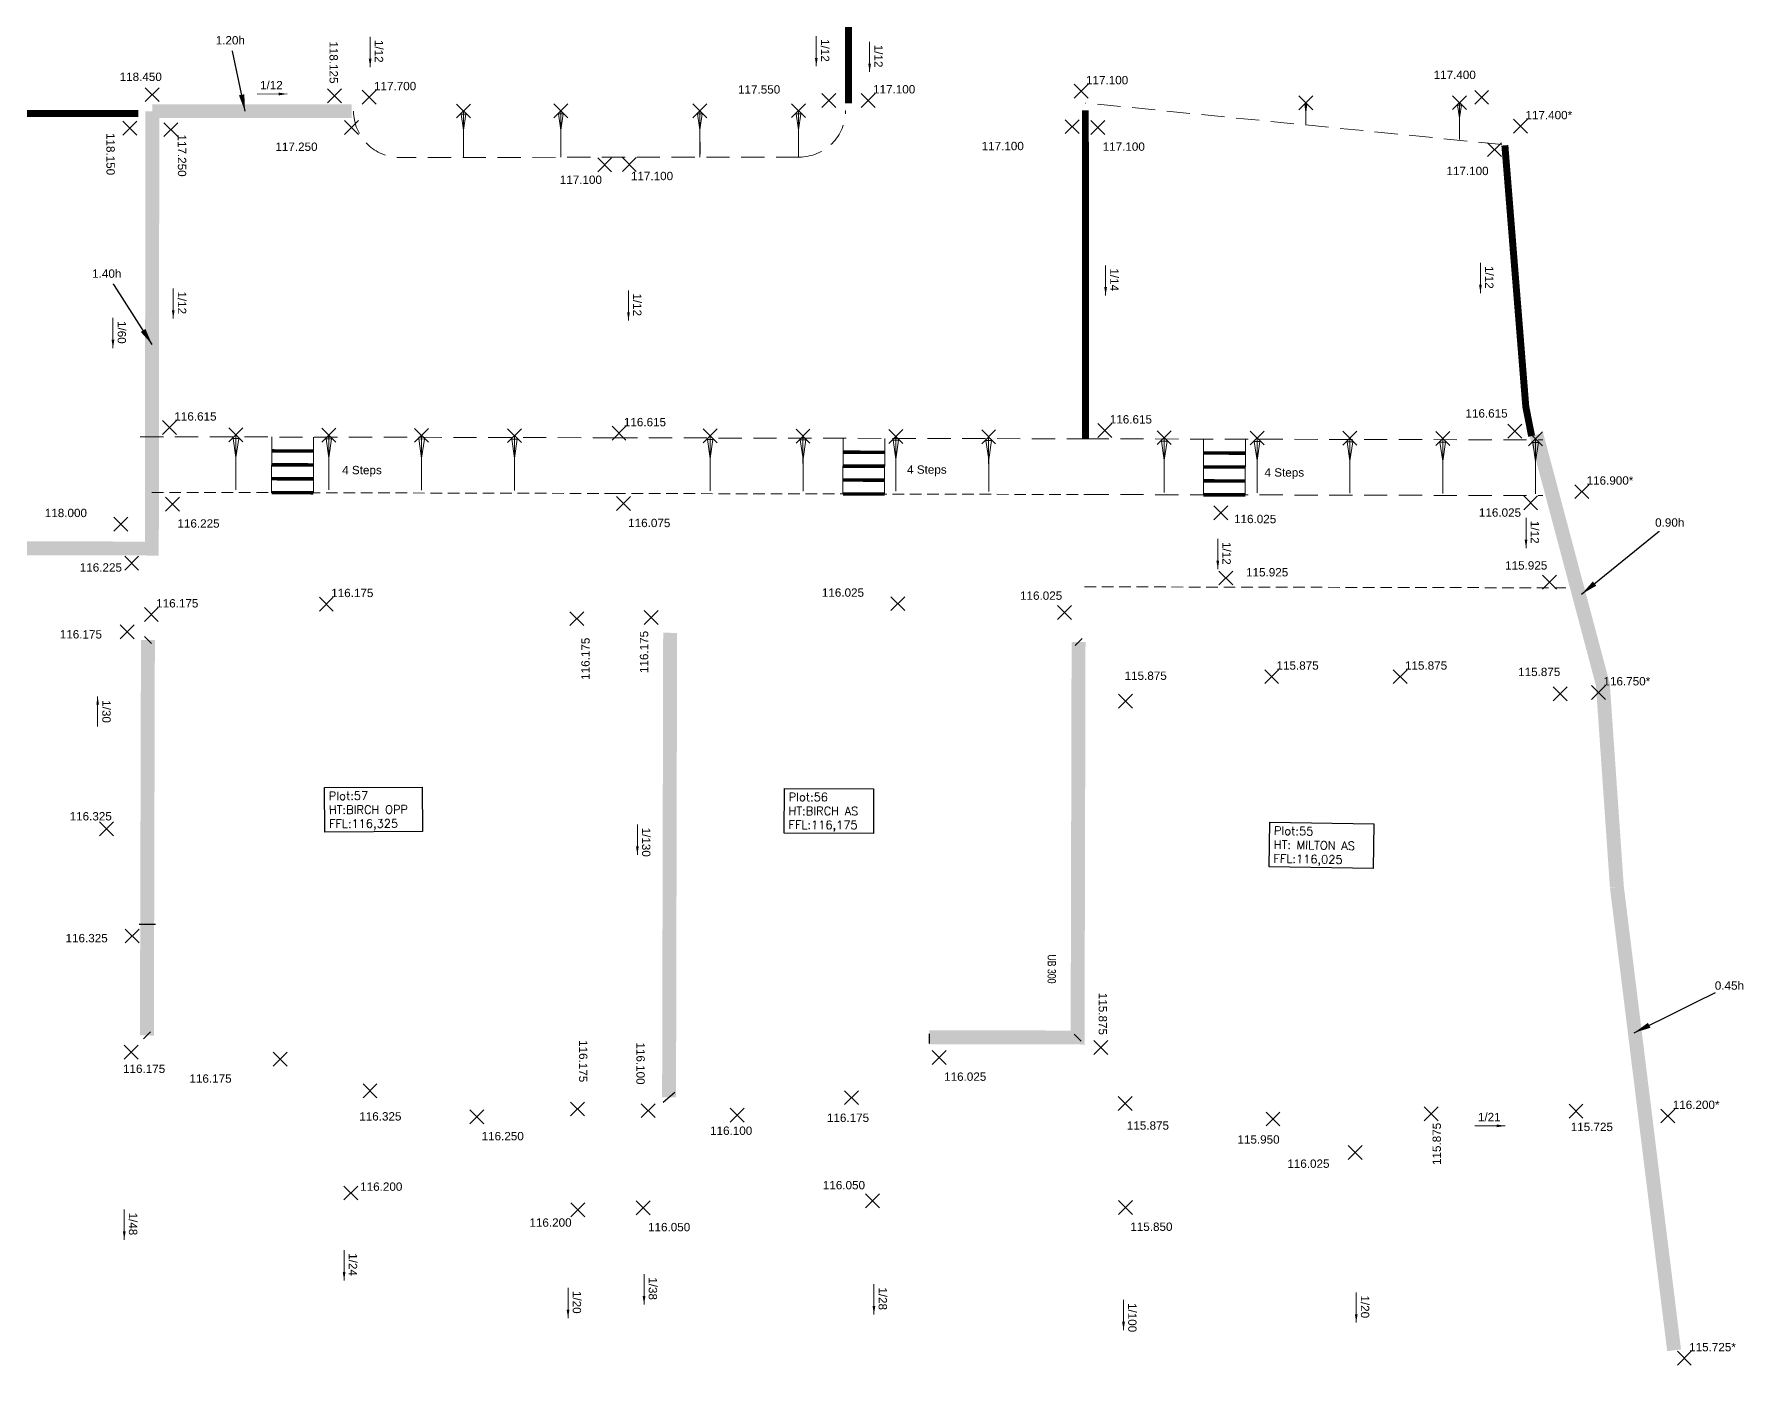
# Model space of a CAD drawing. Header units: metres. Extents: x 287878 to 288371, y 62805 to 63080.
# Drawn here: x 288094.63 to 288131.63, y 62894.91 to 62923.62 of the extents above; entities that cross this region are included whole.
import ezdxf
from ezdxf.enums import TextEntityAlignment as Align

# ---------------------------------------------------------------- set-up
doc = ezdxf.new("R2010")
doc.units = ezdxf.units.M
doc.header["$PDMODE"] = 3
doc.header["$PDSIZE"] = 0.15
doc.linetypes.add('HIDDEN', pattern=[0.375, 0.25, -0.125])
for name, color, linetype, lineweight in [('EXP - DESIGN LINES', 1, 'HIDDEN', 9), ('EXP - LEVELS TEXT', 3, 'Continuous', 18), ('EXP - RETAINING WALLS - 0.6m', 190, 'Continuous', 18), ('EXP - RETAINING WALLS GRAVEL BOARD', 151, 'FENCELINE2', 18), ('EXP - STEPS', 240, 'Continuous', 18), ('EXP - UNDERBUILD', 94, 'UNDERBUILD', 35), ('EXP-EW-BANKS&CUTTINGS', 251, 'HIDDEN', 18), ('EXP-EW-GRADIENTS', 3, 'Continuous', 18), ('EXP-EW-GRADIENTS-TEXT', 3, 'Continuous', 18), ('EXP-EW-LEVELS-POINTS', 3, 'Continuous', 18), ('EXP-EW-LEVELS-TEXT', 3, 'Continuous', 18), ('EXP-EW-RAISED-DPC', 160, 'TANKING', 35), ('EXP-EW-RETAINING-WALL-HEIGHTS', 3, 'Continuous', 18)]:
    doc.layers.add(name, color=color, linetype=linetype, lineweight=lineweight)
doc.layers.add('EXP-EW-BANKS&CUTTINGS-WORKING', color=255, linetype='Continuous', lineweight=18, plot=False)
doc.layers.add('EXP_-_S3D_-_HOUSE_DOORS', color=3, linetype='Continuous', true_color=0x00ff00)
doc.layers.add('Working', color=181, linetype='Continuous', plot=False)
doc.layers.add('XREF - SS - FFFL$0$EXP - PEN 1', color=1, linetype='Continuous')
doc.styles.add('18 @ 1 to 200', font='arial.ttf', dxfattribs={"height": 0.36})
doc.styles.add('18 @ 1 to 500', font='arial.ttf', dxfattribs={"height": 0.9})
doc.styles.add('Century Gothic', font='arial.ttf')
doc.styles.add('ESTROAD', font='arial.ttf', dxfattribs={"width": 0.75})
doc.styles.add('XREF - SS - FFFL$0$Standard', font='simplex.shx')
doc.linetypes.add('FENCELINE2', pattern='A,6.35,-2.54,[132,ltypeshp.shx,S=2.54,R=0,X=-2.54,Y=0],-2.54,25.4', length=36.83)
doc.linetypes.add('TANKING', pattern='A,0.3,-0.1575,["V",Century Gothic,S=0.3,R=0,X=-0.1464,Y=-0.15],-0.1575', length=0.615)
doc.linetypes.add('UNDERBUILD', pattern='A,0.3,-0.1575,["O",Century Gothic,S=0.3,R=0,X=-0.181,Y=-0.15],-0.1575', length=0.615)
doc.dimstyles.new('1 to 200 (18)', dxfattribs={"dimtxt": 0.36, "dimasz": 0.36, "dimexe": 0.09, "dimexo": 0.09, "dimgap": 0.12, "dimtad": 1, "dimdec": 3, "dimzin": 0, "dimdsep": 46, "dimtxsty": '18 @ 1 to 200', "dimcen": 0.12, "dimadec": 0, "dimazin": 0, "dimtfac": 1, "dimtdec": 3, "dimtofl": 0, "dimtmove": 0, "dimatfit": 3, "dimfxl": 0.12, "dimtolj": 1, "dimtzin": 0, "dimarcsym": 1})

# ---------------------------------------------------------------- blocks, each defined once
blk = doc.blocks.new('*U519')
at = {"layer": 'EXP-EW-BANKS&CUTTINGS', "linetype": 'Continuous'}
blk.add_lwpolyline([(-1.103, -0.029), (-0.488, -0.013), (-0.077, -0.062), (-0.08, 0.057), (-0.488, -0.013)], dxfattribs=at)
at = {"layer": 'EXP-EW-BANKS&CUTTINGS-WORKING'}
blk.add_line((-1.182, -0.031), (0, 0), dxfattribs=at)
blk.add_point((0, 0), dxfattribs=at)
blk = doc.blocks.new('*U520')
at = {"layer": 'EXP-EW-BANKS&CUTTINGS', "linetype": 'Continuous'}
blk.add_lwpolyline([(-1.103, -0.029), (-0.488, -0.013), (-0.077, -0.062), (-0.08, 0.057), (-0.488, -0.013)], dxfattribs=at)
at = {"layer": 'EXP-EW-BANKS&CUTTINGS-WORKING'}
blk.add_line((-1.182, -0.031), (0, 0), dxfattribs=at)
blk.add_point((0, 0), dxfattribs=at)
blk = doc.blocks.new('*U521')
at = {"layer": 'EXP-EW-BANKS&CUTTINGS', "linetype": 'Continuous'}
blk.add_lwpolyline([(-1.103, -0.029), (-0.488, -0.013), (-0.077, -0.062), (-0.08, 0.057), (-0.488, -0.013)], dxfattribs=at)
at = {"layer": 'EXP-EW-BANKS&CUTTINGS-WORKING'}
blk.add_line((-1.182, -0.031), (0, 0), dxfattribs=at)
blk.add_point((0, 0), dxfattribs=at)
blk = doc.blocks.new('*U522')
at = {"layer": 'EXP-EW-BANKS&CUTTINGS', "linetype": 'Continuous'}
blk.add_lwpolyline([(-1.103, -0.029), (-0.488, -0.013), (-0.077, -0.062), (-0.08, 0.057), (-0.488, -0.013)], dxfattribs=at)
at = {"layer": 'EXP-EW-BANKS&CUTTINGS-WORKING'}
blk.add_line((-1.182, -0.031), (0, 0), dxfattribs=at)
blk.add_point((0, 0), dxfattribs=at)
blk = doc.blocks.new('*U523')
at = {"layer": 'EXP-EW-BANKS&CUTTINGS', "linetype": 'Continuous'}
blk.add_lwpolyline([(-1.103, -0.029), (-0.488, -0.013), (-0.077, -0.062), (-0.08, 0.057), (-0.488, -0.013)], dxfattribs=at)
at = {"layer": 'EXP-EW-BANKS&CUTTINGS-WORKING'}
blk.add_line((-1.182, -0.031), (0, 0), dxfattribs=at)
blk.add_point((0, 0), dxfattribs=at)
blk = doc.blocks.new('*U524')
at = {"layer": 'EXP-EW-BANKS&CUTTINGS', "linetype": 'Continuous'}
blk.add_lwpolyline([(-1.103, -0.029), (-0.488, -0.013), (-0.077, -0.062), (-0.08, 0.057), (-0.488, -0.013)], dxfattribs=at)
at = {"layer": 'EXP-EW-BANKS&CUTTINGS-WORKING'}
blk.add_line((-1.182, -0.031), (0, 0), dxfattribs=at)
blk.add_point((0, 0), dxfattribs=at)
blk = doc.blocks.new('*U525')
at = {"layer": 'EXP-EW-BANKS&CUTTINGS', "linetype": 'Continuous'}
blk.add_lwpolyline([(-1.103, -0.029), (-0.488, -0.013), (-0.077, -0.062), (-0.08, 0.057), (-0.488, -0.013)], dxfattribs=at)
at = {"layer": 'EXP-EW-BANKS&CUTTINGS-WORKING'}
blk.add_line((-1.182, -0.031), (0, 0), dxfattribs=at)
blk.add_point((0, 0), dxfattribs=at)
blk = doc.blocks.new('*U505')
at = {"layer": 'EXP-EW-BANKS&CUTTINGS', "linetype": 'Continuous'}
blk.add_lwpolyline([(-1.103, -0.029), (-0.488, -0.013), (-0.077, -0.062), (-0.08, 0.057), (-0.488, -0.013)], dxfattribs=at)
at = {"layer": 'EXP-EW-BANKS&CUTTINGS-WORKING'}
blk.add_line((-1.182, -0.031), (0, 0), dxfattribs=at)
blk.add_point((0, 0), dxfattribs=at)
blk = doc.blocks.new('*U506')
at = {"layer": 'EXP-EW-BANKS&CUTTINGS', "linetype": 'Continuous'}
blk.add_lwpolyline([(-1.103, -0.029), (-0.488, -0.013), (-0.077, -0.062), (-0.08, 0.057), (-0.488, -0.013)], dxfattribs=at)
at = {"layer": 'EXP-EW-BANKS&CUTTINGS-WORKING'}
blk.add_line((-1.182, -0.031), (0, 0), dxfattribs=at)
blk.add_point((0, 0), dxfattribs=at)
blk = doc.blocks.new('*U25')
at = {"layer": 'EXP - STEPS'}
for p, q in [((-0.45, 1.2), (-0.45, 2.4)), ((0.45, 1.2), (0.45, 2.4))]:
    blk.add_line(p, q, dxfattribs=at)
at = {"layer": 'EXP - STEPS', "const_width": 0.075}
for points in [[(-0.45, 2.1), (0.45, 2.1)], [(-0.45, 1.8), (0.45, 1.8)], [(-0.45, 1.5), (0.45, 1.5)], [(-0.45, 1.2), (0.45, 1.2)]]:
    blk.add_lwpolyline(points, dxfattribs=at)
blk = doc.blocks.new('*U493')
at = {"layer": 'EXP-EW-BANKS&CUTTINGS', "linetype": 'Continuous'}
blk.add_lwpolyline([(-1.103, -0.029), (-0.488, -0.013), (-0.077, -0.062), (-0.08, 0.057), (-0.488, -0.013)], dxfattribs=at)
at = {"layer": 'EXP-EW-BANKS&CUTTINGS-WORKING'}
blk.add_line((-1.182, -0.031), (0, 0), dxfattribs=at)
blk.add_point((0, 0), dxfattribs=at)
blk = doc.blocks.new('*U494')
at = {"layer": 'EXP-EW-BANKS&CUTTINGS', "linetype": 'Continuous'}
blk.add_lwpolyline([(-1.103, -0.029), (-0.488, -0.013), (-0.077, -0.062), (-0.08, 0.057), (-0.488, -0.013)], dxfattribs=at)
at = {"layer": 'EXP-EW-BANKS&CUTTINGS-WORKING'}
blk.add_line((-1.182, -0.031), (0, 0), dxfattribs=at)
blk.add_point((0, 0), dxfattribs=at)
blk = doc.blocks.new('*U495')
at = {"layer": 'EXP-EW-BANKS&CUTTINGS', "linetype": 'Continuous'}
blk.add_lwpolyline([(-1.103, -0.029), (-0.488, -0.013), (-0.077, -0.062), (-0.08, 0.057), (-0.488, -0.013)], dxfattribs=at)
at = {"layer": 'EXP-EW-BANKS&CUTTINGS-WORKING'}
blk.add_line((-1.182, -0.031), (0, 0), dxfattribs=at)
blk.add_point((0, 0), dxfattribs=at)
blk = doc.blocks.new('*U496')
at = {"layer": 'EXP-EW-BANKS&CUTTINGS', "linetype": 'Continuous'}
blk.add_lwpolyline([(-1.103, -0.029), (-0.488, -0.013), (-0.077, -0.062), (-0.08, 0.057), (-0.488, -0.013)], dxfattribs=at)
at = {"layer": 'EXP-EW-BANKS&CUTTINGS-WORKING'}
blk.add_line((-1.182, -0.031), (0, 0), dxfattribs=at)
blk.add_point((0, 0), dxfattribs=at)
blk = doc.blocks.new('XREF - SS - FFFL')
at = {"layer": 'XREF - SS - FFFL$0$EXP - PEN 1', "char_height": 0.18, "attachment_point": 1, "style": 'XREF - SS - FFFL$0$Standard', "bg_fill": 19, "box_fill_scale": 1.5, "bg_fill_color": 256, "bg_fill_transparency": 0}
for s, width, insert, rotation in [('\\pt0.9;Plot:57\\P\\ptz;HT:BIRCH OPP \\PFFL:116,325', 1.9218, (655.967, 171.935), 0.2966), ('\\pt0.9;Plot:56\\P\\ptz;HT:BIRCH AS \\PFFL:116,175', 1.7418, (665.873, 171.913), 359.8488), ('\\pt0.9;Plot:55\\P\\ptz;HT: MILTON AS \\PFFL:116,025', 2.05894, (676.331, 171.187), 359.0607)]:
    blk.add_mtext_dynamic_manual_height_columns(s, width=width, gutter_width=1, heights=[0], dxfattribs=dict(at, insert=insert, rotation=rotation))
blk = doc.blocks.new('*U533')
at = {"layer": 'EXP-EW-BANKS&CUTTINGS', "linetype": 'Continuous'}
blk.add_lwpolyline([(-0.743, -0.02), (-0.329, -0.009), (-0.052, -0.042), (-0.054, 0.039), (-0.329, -0.009)], dxfattribs=at)
at = {"layer": 'EXP-EW-BANKS&CUTTINGS-WORKING'}
blk.add_line((-0.796, -0.021), (0, 0), dxfattribs=at)
blk.add_point((0, 0), dxfattribs=at)
blk = doc.blocks.new('*U534')
at = {"layer": 'EXP-EW-BANKS&CUTTINGS', "linetype": 'Continuous'}
blk.add_lwpolyline([(-0.445, -0.012), (-0.197, -0.005), (-0.031, -0.025), (-0.032, 0.023), (-0.197, -0.005)], dxfattribs=at)
at = {"layer": 'EXP-EW-BANKS&CUTTINGS-WORKING'}
blk.add_line((-0.476, -0.013), (0, 0), dxfattribs=at)
blk.add_point((0, 0), dxfattribs=at)
blk = doc.blocks.new('*U537')
at = {"layer": 'EXP-EW-BANKS&CUTTINGS', "linetype": 'Continuous'}
blk.add_lwpolyline([(-0.933, -0.025), (-0.413, -0.011), (-0.065, -0.052), (-0.068, 0.049), (-0.413, -0.011)], dxfattribs=at)
at = {"layer": 'EXP-EW-BANKS&CUTTINGS-WORKING'}
blk.add_line((-1, -0.026), (0, 0), dxfattribs=at)
blk.add_point((0, 0), dxfattribs=at)
blk = doc.blocks.new('*U526')
at = {"layer": 'EXP-EW-BANKS&CUTTINGS', "linetype": 'Continuous'}
blk.add_lwpolyline([(-0.933, -0.025), (-0.413, -0.011), (-0.065, -0.052), (-0.068, 0.049), (-0.413, -0.011)], dxfattribs=at)
at = {"layer": 'EXP-EW-BANKS&CUTTINGS-WORKING'}
blk.add_line((-1, -0.026), (0, 0), dxfattribs=at)
blk.add_point((0, 0), dxfattribs=at)
blk = doc.blocks.new('*U527')
at = {"layer": 'EXP-EW-BANKS&CUTTINGS', "linetype": 'Continuous'}
blk.add_lwpolyline([(-0.933, -0.025), (-0.413, -0.011), (-0.065, -0.052), (-0.068, 0.049), (-0.413, -0.011)], dxfattribs=at)
at = {"layer": 'EXP-EW-BANKS&CUTTINGS-WORKING'}
blk.add_line((-1, -0.026), (0, 0), dxfattribs=at)
blk.add_point((0, 0), dxfattribs=at)
blk = doc.blocks.new('*U528')
at = {"layer": 'EXP-EW-BANKS&CUTTINGS', "linetype": 'Continuous'}
blk.add_lwpolyline([(-0.933, -0.025), (-0.413, -0.011), (-0.065, -0.052), (-0.068, 0.049), (-0.413, -0.011)], dxfattribs=at)
at = {"layer": 'EXP-EW-BANKS&CUTTINGS-WORKING'}
blk.add_line((-1, -0.026), (0, 0), dxfattribs=at)
blk.add_point((0, 0), dxfattribs=at)
blk = doc.blocks.new('*U546')
at = {"layer": 'EXP-EW-GRADIENTS-TEXT', "color": 0, "style": '18 @ 1 to 200'}
blk.add_attdef('1/00', (0.13, 0.2), '', height=0.36, rotation=360, dxfattribs=at)
at = {"layer": 'EXP-EW-GRADIENTS'}
blk.add_leader([(1.3, 0), (0, 0)], dimstyle='1 to 200 (18)', dxfattribs=at)
blk = doc.blocks.new('*U548')
at = {"layer": 'EXP-EW-GRADIENTS-TEXT', "color": 0, "style": '18 @ 1 to 200'}
blk.add_attdef('1/00', (0.13, 0.2), '', height=0.36, rotation=360, dxfattribs=at)
at = {"layer": 'EXP-EW-GRADIENTS'}
blk.add_leader([(1.3, 0), (0, 0)], dimstyle='1 to 200 (18)', dxfattribs=at)
blk = doc.blocks.new('*U549')
at = {"layer": 'EXP-EW-GRADIENTS-TEXT', "color": 0, "style": '18 @ 1 to 200'}
blk.add_attdef('1/00', (0.13, 0.2), '', height=0.36, rotation=360, dxfattribs=at)
at = {"layer": 'EXP-EW-GRADIENTS'}
blk.add_leader([(1.3, 0), (0, 0)], dimstyle='1 to 200 (18)', dxfattribs=at)
blk = doc.blocks.new('*U543')
at = {"layer": 'EXP-EW-GRADIENTS-TEXT', "color": 0, "style": '18 @ 1 to 200'}
blk.add_attdef('1/00', (0.13, 0.2), '', height=0.36, rotation=360, dxfattribs=at)
at = {"layer": 'EXP-EW-GRADIENTS'}
blk.add_leader([(1.3, 0), (0, 0)], dimstyle='1 to 200 (18)', dxfattribs=at)
blk = doc.blocks.new('*U544')
at = {"layer": 'EXP-EW-GRADIENTS-TEXT', "color": 0, "style": '18 @ 1 to 200'}
blk.add_attdef('1/00', (0.13, 0.2), '', height=0.36, rotation=360, dxfattribs=at)
at = {"layer": 'EXP-EW-GRADIENTS'}
blk.add_leader([(1.3, 0), (0, 0)], dimstyle='1 to 200 (18)', dxfattribs=at)
blk = doc.blocks.new('*U532')
at = {"layer": 'EXP-EW-GRADIENTS-TEXT', "color": 0, "style": '18 @ 1 to 200'}
blk.add_attdef('1/00', (0.13, 0.2), '', height=0.36, rotation=360, dxfattribs=at)
at = {"layer": 'EXP-EW-GRADIENTS'}
blk.add_leader([(1.3, 0), (0, 0)], dimstyle='1 to 200 (18)', dxfattribs=at)
blk = doc.blocks.new('*U535')
at = {"layer": 'EXP-EW-GRADIENTS-TEXT', "color": 0, "style": '18 @ 1 to 200'}
blk.add_attdef('1/00', (0.13, 0.2), '', height=0.36, rotation=360, dxfattribs=at)
at = {"layer": 'EXP-EW-GRADIENTS'}
blk.add_leader([(1.3, 0), (0, 0)], dimstyle='1 to 200 (18)', dxfattribs=at)
blk = doc.blocks.new('*U536')
at = {"layer": 'EXP-EW-GRADIENTS-TEXT', "color": 0, "style": '18 @ 1 to 200'}
blk.add_attdef('1/00', (0.13, 0.2), '', height=0.36, rotation=360, dxfattribs=at)
at = {"layer": 'EXP-EW-GRADIENTS'}
blk.add_leader([(1.3, 0), (0, 0)], dimstyle='1 to 200 (18)', dxfattribs=at)
blk = doc.blocks.new('*U288')
at = {"layer": 'EXP-EW-GRADIENTS-TEXT', "color": 0, "style": '18 @ 1 to 200'}
blk.add_attdef('1/00', (0.13, 0.2), '', height=0.36, rotation=360, dxfattribs=at)
at = {"layer": 'EXP-EW-GRADIENTS'}
blk.add_leader([(1.3, 0), (0, 0)], dimstyle='1 to 200 (18)', dxfattribs=at)
blk = doc.blocks.new('*U284')
at = {"layer": 'EXP-EW-GRADIENTS-TEXT', "color": 0, "style": '18 @ 1 to 200'}
blk.add_attdef('1/00', (-1.139, 0.2), '', height=0.36, rotation=0, dxfattribs=at)
at = {"layer": 'EXP-EW-GRADIENTS'}
blk.add_leader([(-1.3, 0), (0, 0)], dimstyle='1 to 200 (18)', dxfattribs=at)
blk = doc.blocks.new('*U273')
at = {"layer": 'EXP-EW-GRADIENTS-TEXT', "color": 0, "style": '18 @ 1 to 200'}
blk.add_attdef('1/00', (0.13, 0.2), '', height=0.36, rotation=360, dxfattribs=at)
at = {"layer": 'EXP-EW-GRADIENTS'}
blk.add_leader([(1.3, 0), (0, 0)], dimstyle='1 to 200 (18)', dxfattribs=at)
blk = doc.blocks.new('*U274')
at = {"layer": 'EXP-EW-GRADIENTS-TEXT', "color": 0, "style": '18 @ 1 to 200'}
blk.add_attdef('1/00', (0.13, 0.2), '', height=0.36, rotation=360, dxfattribs=at)
at = {"layer": 'EXP-EW-GRADIENTS'}
blk.add_leader([(1.3, 0), (0, 0)], dimstyle='1 to 200 (18)', dxfattribs=at)
blk = doc.blocks.new('*U275')
at = {"layer": 'EXP-EW-GRADIENTS-TEXT', "color": 0, "style": '18 @ 1 to 200'}
blk.add_attdef('1/00', (0.13, 0.2), '', height=0.36, rotation=360, dxfattribs=at)
at = {"layer": 'EXP-EW-GRADIENTS'}
blk.add_leader([(1.3, 0), (0, 0)], dimstyle='1 to 200 (18)', dxfattribs=at)
blk = doc.blocks.new('*U276')
at = {"layer": 'EXP-EW-GRADIENTS-TEXT', "color": 0, "style": '18 @ 1 to 200'}
blk.add_attdef('1/00', (0.13, 0.2), '', height=0.36, rotation=360, dxfattribs=at)
at = {"layer": 'EXP-EW-GRADIENTS'}
blk.add_leader([(1.3, 0), (0, 0)], dimstyle='1 to 200 (18)', dxfattribs=at)
blk = doc.blocks.new('*U277')
at = {"layer": 'EXP-EW-GRADIENTS-TEXT', "color": 0, "style": '18 @ 1 to 200'}
blk.add_attdef('1/00', (0.13, 0.2), '', height=0.36, rotation=360, dxfattribs=at)
at = {"layer": 'EXP-EW-GRADIENTS'}
blk.add_leader([(1.3, 0), (0, 0)], dimstyle='1 to 200 (18)', dxfattribs=at)
blk = doc.blocks.new('*U278')
at = {"layer": 'EXP-EW-GRADIENTS-TEXT', "color": 0, "style": '18 @ 1 to 200'}
blk.add_attdef('1/00', (0.13, 0.2), '', height=0.36, rotation=360, dxfattribs=at)
at = {"layer": 'EXP-EW-GRADIENTS'}
blk.add_leader([(1.3, 0), (0, 0)], dimstyle='1 to 200 (18)', dxfattribs=at)
blk = doc.blocks.new('*U279')
at = {"layer": 'EXP-EW-GRADIENTS-TEXT', "color": 0, "style": '18 @ 1 to 200'}
blk.add_attdef('1/00', (0.13, 0.2), '', height=0.36, rotation=360, dxfattribs=at)
at = {"layer": 'EXP-EW-GRADIENTS'}
blk.add_leader([(1.3, 0), (0, 0)], dimstyle='1 to 200 (18)', dxfattribs=at)
blk = doc.blocks.new('*U280')
at = {"layer": 'EXP-EW-GRADIENTS-TEXT', "color": 0, "style": '18 @ 1 to 200'}
blk.add_attdef('1/00', (0.13, 0.2), '', height=0.36, rotation=360, dxfattribs=at)
at = {"layer": 'EXP-EW-GRADIENTS'}
blk.add_leader([(1.3, 0), (0, 0)], dimstyle='1 to 200 (18)', dxfattribs=at)
blk = doc.blocks.new('*U399')
at = {"layer": 'EXP-EW-GRADIENTS-TEXT', "color": 0, "style": '18 @ 1 to 200'}
blk.add_attdef('1/00', (0.13, 0.2), '', height=0.36, rotation=360, dxfattribs=at)
at = {"layer": 'EXP-EW-GRADIENTS'}
blk.add_leader([(1.3, 0), (0, 0)], dimstyle='1 to 200 (18)', dxfattribs=at)
blk = doc.blocks.new('*U400')
at = {"layer": 'EXP-EW-GRADIENTS-TEXT', "color": 0, "style": '18 @ 1 to 200'}
blk.add_attdef('1/00', (0.13, 0.2), '', height=0.36, rotation=360, dxfattribs=at)
at = {"layer": 'EXP-EW-GRADIENTS'}
blk.add_leader([(1.3, 0), (0, 0)], dimstyle='1 to 200 (18)', dxfattribs=at)
blk = doc.blocks.new('*U401')
at = {"layer": 'EXP-EW-GRADIENTS-TEXT', "color": 0, "style": '18 @ 1 to 200'}
blk.add_attdef('1/00', (0.13, 0.2), '', height=0.36, rotation=360, dxfattribs=at)
at = {"layer": 'EXP-EW-GRADIENTS'}
blk.add_leader([(1.3, 0), (0, 0)], dimstyle='1 to 200 (18)', dxfattribs=at)

msp = doc.modelspace()

# ---------------------------------------------------------------- linework, layer by layer
at = {"layer": 'EXP - DESIGN LINES'}
for points in [[(288097.163, 62913.751), (288107.122, 62913.728)], [(288107.118, 62913.728), (288117.335, 62913.705)]]:
    msp.add_lwpolyline(points, dxfattribs=at)
at = {"layer": 'EXP - RETAINING WALLS - 0.6m', "const_width": 0.3}
for points in [[(288097.17, 62921.965), (288097.164, 62914.341)], [(288097.17, 62921.965), (288101.468, 62921.966)], [(288128.724, 62905.25), (288128.422, 62909.611), (288126.991, 62914.994)], [(288097.164, 62914.341), (288097.16, 62912.541), (288087.533, 62912.563)], [(288128.724, 62905.25), (288129.957, 62895.266)]]:
    msp.add_lwpolyline(points, dxfattribs=at)
at = {"layer": 'EXP - RETAINING WALLS GRAVEL BOARD', "ltscale": 0.05, "const_width": 0.15}
for points in [[(288112.167, 62924.438), (288112.169, 62922.137)], [(288117.272, 62921.981), (288117.278, 62914.905)], [(288088.516, 62921.909), (288096.867, 62921.915)], [(288126.887, 62914.964), (288126.762, 62915.599), (288126.311, 62921.229)]]:
    msp.add_lwpolyline(points, dxfattribs=at)
at = {"layer": 'EXP - UNDERBUILD', "const_width": 0.3, "flags": 128}
msp.add_lwpolyline([(288117.126, 62910.528), (288117.106, 62902.005), (288113.912, 62902.012)], dxfattribs=at)
at = {"layer": 'EXP-EW-BANKS&CUTTINGS', "ltscale": 2}
for points in [[(288096.908, 62914.951), (288107.121, 62914.928)], [(288107.121, 62914.928), (288117.333, 62914.905)], [(288117.278, 62914.905), (288127.132, 62914.882)], [(288117.278, 62913.705), (288127.129, 62913.682)]]:
    msp.add_lwpolyline(points, dxfattribs=at)
at = {"layer": 'EXP-EW-LEVELS-POINTS'}
for p in [(288097.169, 62922.321), (288101.094, 62922.295), (288101.843, 62922.265), (288125.811, 62922.264), (288111.744, 62922.196), (288112.595, 62922.197), (288096.686, 62921.6), (288097.57, 62921.567), (288101.461, 62921.614), (288116.991, 62921.631), (288117.54, 62921.616), (288126.65, 62921.64), (288126.089, 62921.135), (288106.916, 62920.81), (288107.448, 62920.818), (288097.54, 62915.149), (288107.225, 62915.028), (288117.694, 62915.086), (288127.968, 62913.767), (288097.608, 62913.498), (288107.32, 62913.51), (288126.867, 62913.524), (288096.494, 62913.069), (288120.192, 62913.313), (288100.92, 62911.344), (288113.235, 62911.353), (288116.823, 62911.163), (288097.149, 62911.121), (288106.319, 62911.03), (288107.92, 62911.054), (288096.629, 62910.746), (288121.287, 62909.781), (288124.055, 62909.781), (288127.503, 62909.411), (288128.331, 62909.442), (288118.139, 62909.254), (288096.734, 62904.193), (288096.717, 62901.692), (288099.923, 62901.538), (288114.125, 62901.577), (288117.605, 62901.788), (288101.861, 62900.854), (288106.33, 62900.465), (288107.851, 62900.43), (288112.234, 62900.71), (288118.132, 62900.581), (288127.844, 62900.417), (288104.16, 62900.295), (288109.77, 62900.334), (288121.315, 62900.25), (288124.721, 62900.361), (288129.824, 62900.315), (288123.086, 62899.528), (288101.447, 62898.656), (288106.337, 62898.293), (288107.747, 62898.335), (288112.688, 62898.489), (288118.136, 62898.343), (288130.177, 62895.094)]:
    msp.add_point(p, dxfattribs=at)
at = {"layer": 'Working'}
for points in [[(288117.201, 62910.602), (288117.05, 62910.453)], [(288113.912, 62901.876), (288113.913, 62902.087)], [(288117.031, 62902.08), (288117.181, 62901.93)]]:
    msp.add_lwpolyline(points, dxfattribs=at)

# ---------------------------------------------------------------- block references
at = {"layer": 'EXP - STEPS'}
for p, rotation in [((288100.188, 62912.544), 359.869755837926), ((288112.496, 62912.516), 359.8697558379259), ((288120.264, 62912.498), 359.869755837926)]:
    msp.add_blockref('*U25', p, dxfattribs=dict(at, rotation=rotation))
at = {"layer": 'EXP-EW-BANKS&CUTTINGS', "linetype": 'Continuous', "rotation": 88.53377638911279}
for name, p in [('*U519', (288098.972, 62914.992)), ('*U520', (288100.972, 62914.986)), ('*U521', (288102.972, 62914.98)), ('*U522', (288104.972, 62914.974)), ('*U493', (288109.189, 62914.969)), ('*U494', (288111.189, 62914.963)), ('*U495', (288113.189, 62914.957)), ('*U496', (288115.189, 62914.95)), ('*U523', (288118.972, 62914.93)), ('*U524', (288120.972, 62914.923)), ('*U525', (288122.972, 62914.917)), ('*U505', (288124.972, 62914.911)), ('*U506', (288126.972, 62914.905))]:
    msp.add_blockref(name, p, dxfattribs=at)

# ---------------------------------------------------------------- texts
at = {"layer": 'EXP - LEVELS TEXT', "char_height": 0.18, "attachment_point": 1, "style": '18 @ 1 to 500'}
for insert in [(288101.261, 62914.322), (288113.432, 62914.333), (288121.133, 62914.271)]:
    msp.add_mtext_dynamic_manual_height_columns('4 Steps', width=0.84483, gutter_width=1, heights=[0], dxfattribs=dict(at, insert=insert))
at = {"layer": 'EXP-EW-LEVELS-TEXT', "style": '18 @ 1 to 200'}
for s, rotation, p in [('118.125', 270.0472, (288100.988, 62923.47)), ('118.450', 0.0413, (288096.467, 62922.615)), ('117.400', 0.0413, (288124.776, 62922.657)), ('117.700', 0.0472, (288101.947, 62922.415)), ('117.550', 0.1187, (288109.79, 62922.342)), ('117.100', 0.003, (288112.699, 62922.347)), ('117.400*', 0.0472, (288126.754, 62921.79)), ('118.150', 270.0413, (288096.181, 62921.495)), ('117.250', 270.0472, (288097.72, 62921.463)), ('117.250', 0.0472, (288099.822, 62921.108)), ('117.100', 0.0472, (288115.038, 62921.124)), ('117.100', 0.0413, (288117.645, 62921.111)), ('117.100', 0.0472, (288105.949, 62920.397)), ('117.100', 0.0413, (288107.482, 62920.478)), ('117.100', 0.0472, (288125.052, 62920.587)), ('116.615', 359.8727, (288097.645, 62915.299)), ('116.615', 359.8727, (288117.799, 62915.236)), ('116.615', 359.8727, (288107.33, 62915.177)), ('116.900*', 0.0472, (288128.072, 62913.917)), ('118.000', 0.0413, (288094.854, 62913.218)), ('116.075', 359.8668, (288107.423, 62913.004)), ('116.025', 359.8668, (288120.476, 62913.089)), ('116.025', 359.8727, (288125.751, 62913.228)), ('116.225', 359.8668, (288097.711, 62912.993)), ('116.175', 0.0472, (288097.254, 62911.271)), ('116.175', 0.0472, (288101.025, 62911.494)), ('116.025', 0.0413, (288111.596, 62911.502)), ('116.025', 0.0413, (288115.865, 62911.436)), ('116.175', 359.8727, (288095.177, 62910.604)), ('116.175', 90.0472, (288106.593, 62909.713)), ('116.175', 90.0413, (288107.855, 62909.858)), ('115.875', 0.003, (288118.118, 62909.711)), ('115.875', 0.003, (288121.391, 62909.931)), ('115.875', 0.003, (288124.159, 62909.931)), ('115.875', 0.0413, (288126.597, 62909.793)), ('116.750*', 0.0472, (288128.436, 62909.592)), ('116.325', 359.8727, (288095.301, 62904.058)), ('115.875', 269.8668, (288117.561, 62902.969)), ('116.175', 269.8668, (288106.365, 62901.95)), ('116.100', 269.8727, (288107.601, 62901.9)), ('116.175', 359.8727, (288096.539, 62901.243)), ('116.175', 0.0472, (288097.97, 62901.031)), ('116.025', 0.0413, (288114.23, 62901.072)), ('116.200*', 0.0472, (288129.928, 62900.465)), ('116.325', 0.0472, (288101.629, 62900.216)), ('116.175', 0.0413, (288111.705, 62900.186)), ('116.250', 0.0413, (288104.265, 62899.79)), ('116.100', 0.0413, (288109.187, 62899.907)), ('115.875', 0.0472, (288118.167, 62900.019)), ('115.950', 0.0472, (288120.549, 62899.718)), ('115.875', 89.8727, (288124.932, 62899.258)), ('115.725', 0.0472, (288127.73, 62899.989)), ('116.025', 0.0472, (288121.624, 62899.197)), ('116.200', 0.0413, (288101.649, 62898.702)), ('116.050', 0.0472, (288111.617, 62898.734)), ('116.200', 0.0472, (288105.295, 62897.928)), ('116.050', 0.0413, (288107.851, 62897.83)), ('115.850', 0.0413, (288118.241, 62897.838)), ('115.725*', 0.0472, (288130.282, 62895.244))]:
    msp.add_text(s, height=0.18, rotation=rotation, dxfattribs=at).set_placement(p)
at = {"layer": 'EXP_-_S3D_-_HOUSE_DOORS', "insert": (288116.548, 62903.483), "char_height": 0.18, "width": 2.45, "attachment_point": 5, "rotation": 269.866, "line_spacing_factor": 0.888, "style": 'ESTROAD'}
msp.add_mtext('UB 300', dxfattribs=at)

# ---------------------------------------------------------------- leaders
at = {"layer": 'EXP-EW-RETAINING-WALL-HEIGHTS'}
for points in [[(288099.168, 62921.966), (288098.851, 62923.493)], [(288127.965, 62911.559), (288129.863, 62913.102)], [(288129.096, 62902.108), (288131.149, 62903.125)]]:
    msp.add_leader(points, dimstyle='1 to 200 (18)', dxfattribs=at)

# ---------------------------------------------------------------- next in the draw order: wipeouts: each hides what was drawn before it
for points in [[(288098.406, 62923.489), (288098.451, 62923.585), (288098.54, 62923.647), (288098.642, 62923.685), (288098.748, 62923.706), (288098.857, 62923.712), (288098.966, 62923.706), (288099.073, 62923.685), (288099.175, 62923.647), (288099.264, 62923.585), (288099.308, 62923.489), (288099.264, 62923.392), (288099.175, 62923.33), (288099.073, 62923.292), (288098.966, 62923.271), (288098.857, 62923.265), (288098.748, 62923.271), (288098.642, 62923.292), (288098.54, 62923.33), (288098.451, 62923.392)], [(288129.454, 62913.095), (288129.498, 62913.191), (288129.587, 62913.253), (288129.689, 62913.291), (288129.796, 62913.312), (288129.905, 62913.318), (288130.014, 62913.312), (288130.12, 62913.291), (288130.222, 62913.253), (288130.311, 62913.191), (288130.355, 62913.095), (288130.311, 62912.998), (288130.222, 62912.936), (288130.12, 62912.898), (288130.014, 62912.877), (288129.905, 62912.871), (288129.796, 62912.877), (288129.689, 62912.898), (288129.587, 62912.936), (288129.498, 62912.998)], [(288130.727, 62903.125), (288130.771, 62903.222), (288130.86, 62903.284), (288130.962, 62903.322), (288131.069, 62903.342), (288131.177, 62903.349), (288131.286, 62903.342), (288131.393, 62903.322), (288131.495, 62903.284), (288131.584, 62903.222), (288131.628, 62903.125), (288131.584, 62903.028), (288131.495, 62902.966), (288131.393, 62902.929), (288131.286, 62902.908), (288131.177, 62902.901), (288131.069, 62902.908), (288130.962, 62902.929), (288130.86, 62902.966), (288130.771, 62903.028)]]:
    msp.add_wipeout(points).dxf.layer = 'EXP-EW-RETAINING-WALL-HEIGHTS'

# ---------------------------------------------------------------- next in the draw order: texts
at = {"layer": 'EXP-EW-RETAINING-WALL-HEIGHTS', "style": '18 @ 1 to 200'}
for s, p in [('1.20h', (288098.851, 62923.493)), ('0.90h', (288129.863, 62913.102)), ('0.45h', (288131.149, 62903.125))]:
    msp.add_text(s, height=0.18, rotation=360, dxfattribs=at).set_placement(p, align=Align.MIDDLE_CENTER)

# ---------------------------------------------------------------- next in the draw order: block references
at = {"layer": 'Working'}
msp.add_blockref('XREF - SS - FFFL', (287445.006, 62735.366), dxfattribs=at)

# ---------------------------------------------------------------- next in the draw order: linework, layer by layer
at = {"layer": 'EXP - DESIGN LINES'}
msp.add_lwpolyline([(288117.253, 62911.717), (288127.653, 62911.694)], dxfattribs=at)
at = {"layer": 'EXP-EW-BANKS&CUTTINGS', "ltscale": 2}
msp.add_lwpolyline([(288126.242, 62921.248), (288117.277, 62922.141)], dxfattribs=at)
msp.add_lwpolyline([(288112.107, 62921.977, -0.414214), (288111.108, 62920.976), (288102.499, 62920.967)], format="xyb", dxfattribs=at)
msp.add_arc((288102.507, 62921.967), 1, 180.0589, 270.0612, dxfattribs=at)
at = {"layer": 'EXP-EW-LEVELS-POINTS'}
for p in [(288117.182, 62922.394), (288126.528, 62915.072), (288096.725, 62912.225), (288120.297, 62911.906), (288127.274, 62911.814), (288096.182, 62906.501)]:
    msp.add_point(p, dxfattribs=at)
at = {"layer": 'EXP-EW-RAISED-DPC', "const_width": 0.3, "flags": 128}
for points in [[(288097.076, 62910.573), (288097.054, 62902.049)], [(288108.304, 62900.718), (288108.327, 62910.725)]]:
    msp.add_lwpolyline(points, dxfattribs=at)
at = {"layer": 'Working'}
for points in [[(288097.001, 62910.648), (288097.15, 62910.498)], [(288096.884, 62904.451), (288097.237, 62904.45)], [(288096.981, 62901.976), (288097.131, 62902.126)], [(288108.178, 62900.61), (288108.431, 62900.825)]]:
    msp.add_lwpolyline(points, dxfattribs=at)

# ---------------------------------------------------------------- next in the draw order: block references
at = {"layer": 'EXP-EW-BANKS&CUTTINGS', "linetype": 'Continuous'}
for name, p, rotation in [('*U528', (288103.875, 62921.968), 88.5506962738908), ('*U527', (288105.974, 62921.971), 88.5506962738908), ('*U526', (288108.969, 62921.974), 88.5506962738908), ('*U537', (288111.091, 62921.976), 88.5506962738908), ('*U534', (288122.023, 62922.145), 88.53733324267586), ('*U533', (288125.334, 62922.148), 88.53733324267586)]:
    msp.add_blockref(name, p, dxfattribs=dict(at, rotation=rotation))
at = {"layer": 'EXP-EW-GRADIENTS', "xscale": 0.5, "yscale": 0.5, "zscale": 0.5}
for name, p, rotation, values in [('*U548', (288101.864, 62923.565), 270.0015177941626, {'1/00': '1/12'}), ('*U549', (288111.476, 62923.583), 270.0015177941626, {'1/00': '1/12'}), ('*U543', (288112.625, 62923.462), 270.0015177941626, {'1/00': '1/12'}), ('*U546', (288099.426, 62922.335), 0.0982570610189758, {'1/00': '1/12'}), ('*U544', (288117.709, 62918.643), 270.0015177941626, {'1/00': '1/14'}), ('*U532', (288125.785, 62918.694), 270.0015177941626, {'1/00': '1/12'}), ('*U536', (288097.621, 62918.146), 270.0015177941626, {'1/00': '1/12'}), ('*U535', (288107.429, 62918.104), 270.0015177941626, {'1/00': '1/12'}), ('*U288', (288096.323, 62917.509), 270.0015177941626, {'1/00': '1/60'}), ('*U280', (288126.767, 62913.202), 270.0015177941626, {'1/00': '1/12'}), ('*U279', (288120.126, 62912.747), 270.0015177941626, {'1/00': '1/12'}), ('*U284', (288095.993, 62908.704), 270.0015177941626, {'1/00': '1/30'}), ('*U278', (288107.621, 62906.593), 270.0015177941626, {'1/00': '1/130'}), ('*U401', (288125.666, 62900.101), 0.0982570610189758, {'1/00': '1/21'}), ('*U273', (288096.566, 62898.298), 270.0015177941626, {'1/00': '1/48'}), ('*U274', (288101.303, 62897.423), 270.0015177941626, {'1/00': '1/24'}), ('*U276', (288107.765, 62896.905), 270.0015177941626, {'1/00': '1/38'}), ('*U275', (288106.128, 62896.61), 270.0015177941626, {'1/00': '1/20'}), ('*U277', (288112.718, 62896.688), 270.0015177941626, {'1/00': '1/28'}), ('*U399', (288118.095, 62896.35), 270.0015177941626, {'1/00': '1/100'}), ('*U400', (288123.109, 62896.513), 270.0015177941626, {'1/00': '1/20'})]:
    msp.add_blockref(name, p, dxfattribs=dict(at, rotation=rotation)).add_auto_attribs(values)

# ---------------------------------------------------------------- next in the draw order: texts
at = {"layer": 'EXP-EW-LEVELS-TEXT', "style": '18 @ 1 to 200'}
for s, rotation, p in [('117.100', 0.003, (288117.287, 62922.544)), ('116.615', 359.997, (288125.462, 62915.364)), ('116.225', 359.8668, (288095.607, 62912.045)), ('115.925', 0.0413, (288120.735, 62911.94)), ('115.925', 0.0413, (288126.316, 62912.087)), ('116.325', 0.0472, (288095.389, 62906.682))]:
    msp.add_text(s, height=0.18, rotation=rotation, dxfattribs=at).set_placement(p)

# ---------------------------------------------------------------- next in the draw order: leaders
at = {"layer": 'EXP-EW-RETAINING-WALL-HEIGHTS'}
msp.add_leader([(288097.166, 62916.937), (288096.189, 62918.465)], dimstyle='1 to 200 (18)', dxfattribs=at)

# ---------------------------------------------------------------- next in the draw order: wipeouts: each hides what was drawn before it
msp.add_wipeout([(288095.745, 62918.46), (288095.789, 62918.557), (288095.878, 62918.619), (288095.98, 62918.657), (288096.087, 62918.677), (288096.196, 62918.684), (288096.304, 62918.677), (288096.411, 62918.657), (288096.513, 62918.619), (288096.602, 62918.557), (288096.646, 62918.46), (288096.602, 62918.364), (288096.513, 62918.301), (288096.411, 62918.264), (288096.304, 62918.243), (288096.196, 62918.236), (288096.087, 62918.243), (288095.98, 62918.264), (288095.878, 62918.301), (288095.789, 62918.364)]).dxf.layer = 'EXP-EW-RETAINING-WALL-HEIGHTS'

# ---------------------------------------------------------------- next in the draw order: texts
at = {"layer": 'EXP-EW-RETAINING-WALL-HEIGHTS', "style": '18 @ 1 to 200'}
msp.add_text('1.40h', height=0.18, rotation=360, dxfattribs=at).set_placement((288096.189, 62918.465), align=Align.MIDDLE_CENTER)

doc.saveas('drawing.dxf')
